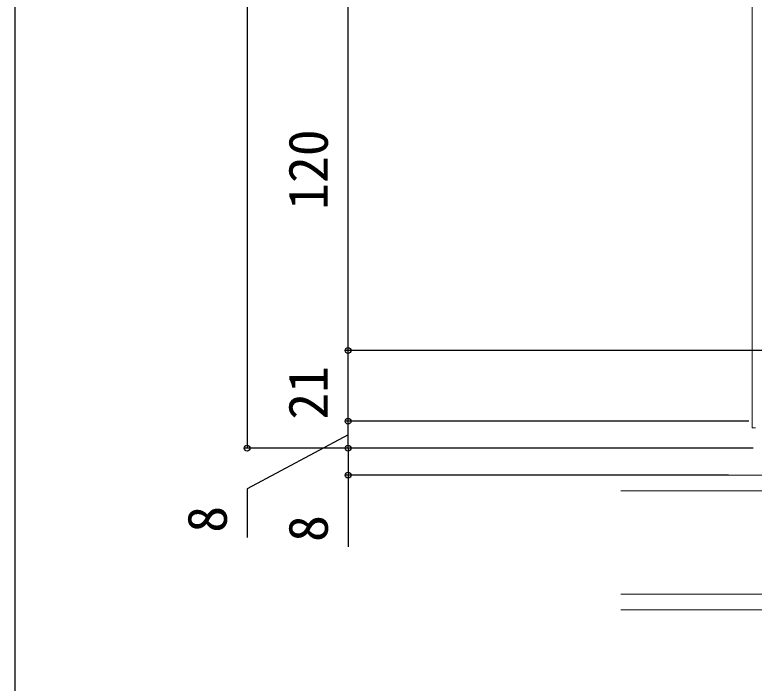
# Model space of a CAD drawing. Units: millimetres, scale not verified. Extents: x -700 to 700, y -1044 to 1037.
# Drawn here: x -700 to -480.4, y -72.1 to 126.4 of the extents above; entities that cross this region are included whole.
import ezdxf
from ezdxf.enums import TextEntityAlignment as Align

# ---------------------------------------------------------------- set-up
doc = ezdxf.new("R2010")
doc.units = ezdxf.units.MM
doc.header["$LTSCALE"] = 6
doc.layers.add('0-4_YKK_12', color=2, linetype='Continuous', lineweight=18)
doc.layers.add('0-7_YKK_D', color=6, linetype='Continuous')
doc.layers.add('0-8_YKK_ZWAK', color=7, linetype='Continuous')
doc.styles.add('ＭＳ ゴシック', font='')
doc.styles.get('ＭＳ ゴシック').set_extended_font_data('MS Gothic')

msp = doc.modelspace()

# ---------------------------------------------------------------- linework, layer by layer
at = {"layer": '0-4_YKK_12'}
for p, q in [((-480.994, 375.958), (-480.998, 3.724)), ((-480.998, 3.724), (-480, 3.724)), ((-362.056, -10.277), (-520.006, -10.277)), ((-362.056, -14.977), (-520.006, -14.977)), ((-362.056, -45.577), (-520.006, -45.577)), ((-362.056, -50.277), (-520.006, -50.277))]:
    msp.add_line(p, q, dxfattribs=at)
at = {"layer": '0-7_YKK_D'}
for p, q in [((-630.995, 808.3), (-630.995, -2.277)), ((-600.995, 26.723), (-600.995, 146.722)), ((-478.046, 26.723), (-601.995, 26.723)), ((-478.046, 26.723), (-601.995, 26.723)), ((-600.995, 5.723), (-600.995, 26.723)), ((-481.997, 5.723), (-601.995, 5.723)), ((-481.997, 5.723), (-601.995, 5.723)), ((-600.995, -2.277), (-600.995, 5.723)), ((-480.7, -2.277), (-631.995, -2.277)), ((-480.7, -2.277), (-601.995, -2.277)), ((-480.7, -2.277), (-601.995, -2.277)), ((-487.998, -10.277), (-601.995, -10.277))]:
    msp.add_line(p, q, dxfattribs=at)
for points in [[(-600.995, 1.723), (-630.995, -14.333), (-630.995, -28.788)], [(-600.995, -2.277), (-600.995, -10.277), (-600.995, -31.531)]]:
    msp.add_lwpolyline(points, dxfattribs=at)
for centre in [(-600.995, 26.723), (-600.995, 26.723), (-600.995, 5.723), (-600.995, 5.723), (-630.995, -2.277), (-600.995, -2.277), (-600.995, -10.277)]:
    msp.add_circle(centre, 0.85, dxfattribs=at)
at = {"layer": '0-8_YKK_ZWAK'}
msp.add_line((-700, 996.3), (-700, -1043.7), dxfattribs=at)

# ---------------------------------------------------------------- texts
at = {"layer": '0-7_YKK_D', "style": 'ＭＳ ゴシック'}
for s, p in [('120', (-603.495, 68.45)), ('21', (-603.495, 6.178)), ('8', (-633.495, -27.378)), ('8', (-603.495, -30.122))]:
    msp.add_text(s, height=11.73, rotation=90, dxfattribs=at).set_placement(p, align=Align.BOTTOM_LEFT)

doc.saveas('drawing.dxf')
